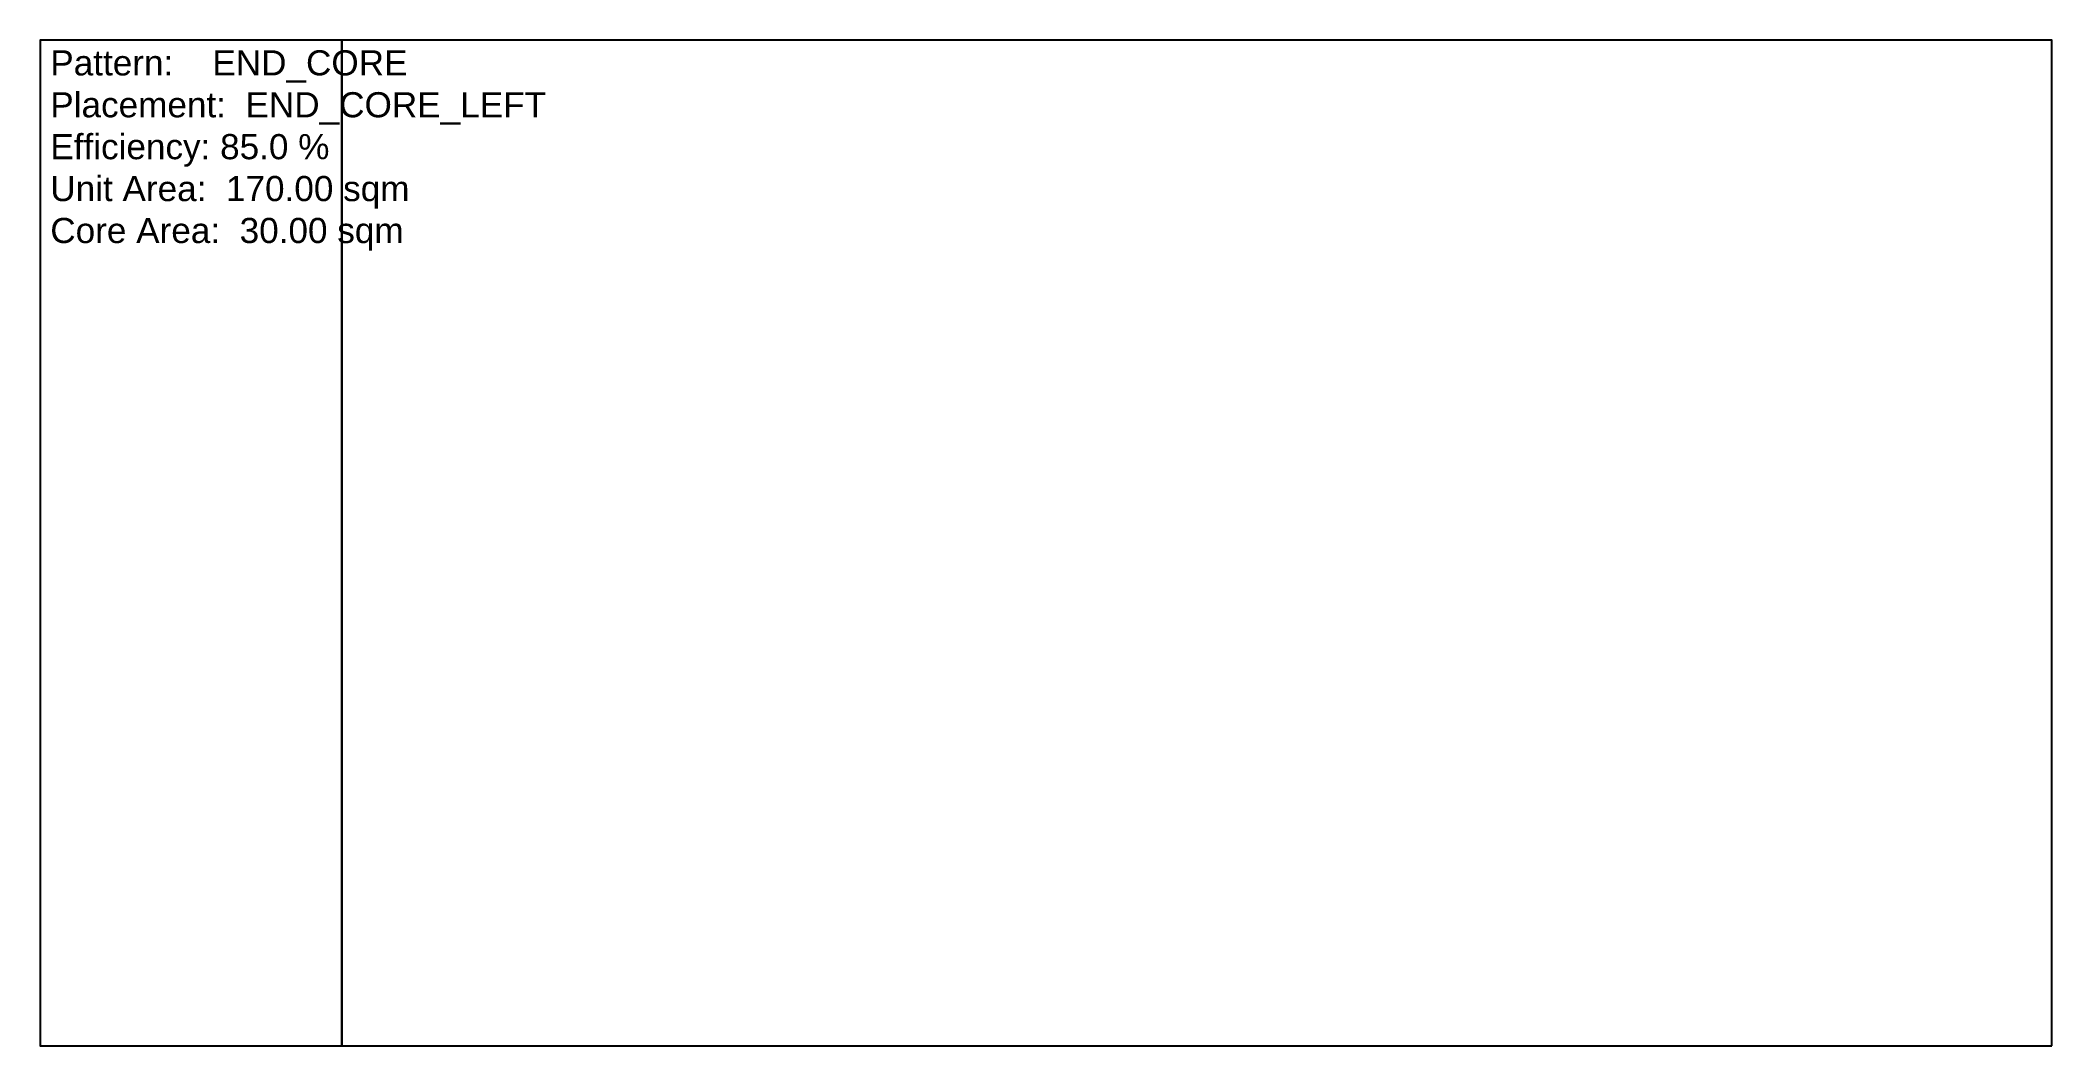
# Model space of a CAD drawing. Header units: millimetres. Extents: x 0 to 20, y 0 to 10.
import ezdxf

# ---------------------------------------------------------------- set-up
doc = ezdxf.new("R2010")
doc.units = ezdxf.units.MM
for name, color, linetype in [('A_CORE', 1, 'CONTINUOUS'), ('A_FOOTPRINT', 7, 'CONTINUOUS'), ('A_TEXT', 6, 'CONTINUOUS'), ('A_UNITS', 2, 'CONTINUOUS')]:
    doc.layers.add(name, color=color, linetype=linetype)
doc.styles.add('ARCH_STANDARD', font='Arial.ttf', dxfattribs={"height": 0.25})

msp = doc.modelspace()

# ---------------------------------------------------------------- linework, layer by layer
at = {"layer": 'A_CORE'}
msp.add_lwpolyline([(3, 0), (3, 10), (0, 10), (0, 0)], close=True, dxfattribs=at)
at = {"layer": 'A_FOOTPRINT'}
msp.add_lwpolyline([(20, 0), (20, 10), (0, 10), (0, 0)], close=True, dxfattribs=at)
at = {"layer": 'A_UNITS'}
msp.add_lwpolyline([(20, 0), (20, 10), (3, 10), (3, 0)], close=True, dxfattribs=at)

# ---------------------------------------------------------------- texts
at = {"layer": 'A_TEXT', "insert": (0.1, 9.9), "char_height": 0.25, "width": 5, "attachment_point": 1, "style": 'ARCH_STANDARD'}
msp.add_mtext('Pattern:    END_CORE\\PPlacement:  END_CORE_LEFT\\PEfficiency: 85.0 %\\PUnit Area:  170.00 sqm\\PCore Area:  30.00 sqm', dxfattribs=at)

doc.saveas('drawing.dxf')
